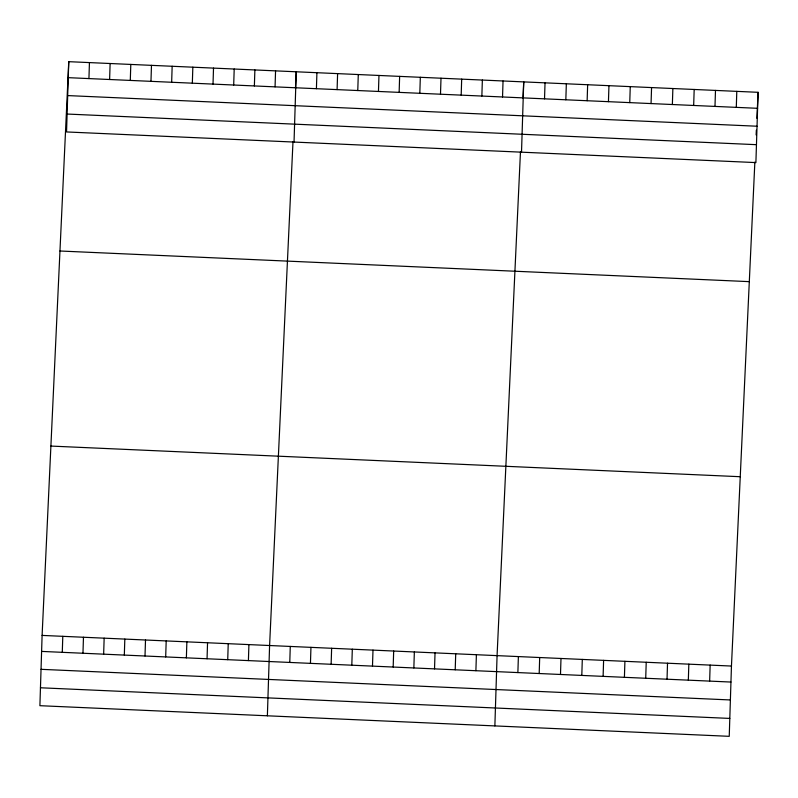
<?xml version="1.0" encoding="UTF-8"?>
<svg xmlns="http://www.w3.org/2000/svg" width="798" height="798" viewBox="0 0 798 798"><rect width="100%" height="100%" fill="white"/><g stroke="black" fill="none" stroke-linecap="round" stroke-linejoin="round"><path stroke-width="1.2" d="M68.758 61.675L66.543 131.949L755.896 162.593L758.1 92.309L68.758 61.675L42.104 635.408L39.9 705.691L729.242 736.325L731.457 666.051L754.858 162.124M62.284 652.325L62.793 636.325M88.937 78.593L89.436 62.593M82.962 653.243L83.471 637.243M109.615 79.511L110.114 63.511M103.65 654.16L104.149 638.171M130.293 80.428L130.802 64.429M124.328 655.088L124.827 639.088M150.972 81.346L151.48 65.346M145.007 656.006L145.505 640.006M171.66 82.264L172.159 66.264M165.685 656.924L166.193 640.924M192.338 83.182L192.837 67.182M186.373 657.841L186.872 641.841M213.016 84.099L213.515 68.109M207.051 658.759L207.55 642.759M233.694 85.027L234.203 69.027M227.729 659.677L228.228 643.677M254.372 85.945L254.881 69.945M248.407 660.594L248.916 644.604M275.061 86.862L275.559 70.862M267.38 715.806L269.594 645.522L292.996 141.595M294.033 142.064L296.238 71.78L295.469 88.349M289.774 662.44L290.273 646.44M316.417 88.698L316.916 72.698M310.452 663.357L310.951 647.358M337.095 89.615L337.604 73.615M331.13 664.275L331.629 648.275M357.773 90.543L358.282 74.543M351.808 665.193L352.317 649.193M378.461 91.461L378.96 75.461M372.486 666.111L372.995 650.111M399.14 92.378L399.638 76.379M393.175 667.028L393.673 651.038M419.818 93.296L420.327 77.296M413.853 667.956L414.352 651.956M440.496 94.214L441.005 78.214M434.531 668.874L435.03 652.874M461.184 95.132L461.683 79.132M455.209 669.791L455.718 653.791M481.862 96.049L482.361 80.049M475.897 670.709L476.396 654.709M502.541 96.977L503.039 80.977M494.87 725.911L497.074 655.627L520.476 151.71M521.513 152.179L523.727 81.895L522.949 98.463M517.882 672.574L518.381 656.574M544.525 98.842L545.034 82.842M539.189 673.522L539.687 657.522M565.832 99.79L566.341 83.79M560.495 674.47L560.994 658.47M587.138 100.728L587.647 84.738M581.802 675.417L582.301 659.417M608.445 101.675L608.954 85.685M603.108 676.365L603.607 660.365M629.752 102.623L630.26 86.623M624.415 677.312L624.914 661.313M651.058 103.57L651.567 87.571M645.722 678.26L646.22 662.26M672.365 104.518L672.874 88.518M667.028 679.208L667.527 663.208M693.671 105.466L694.18 89.466M688.335 680.155L688.834 664.155M714.988 106.413L715.487 90.413M709.641 681.103L710.15 665.103M736.295 107.361L736.793 91.361M756.125 134.912L756.344 130.174M756.893 118.343L758.1 92.309M68.249 77.665L757.601 108.309M67.69 95.58L757.033 126.224M67.112 114.044L756.454 144.677M59.96 251.001L749.302 281.644M50.902 446.072L740.245 476.715M42.104 635.408L731.457 666.051M41.606 651.407L730.948 682.051M41.047 669.322L730.389 699.956M40.459 687.776L729.811 718.419"/></g></svg>
